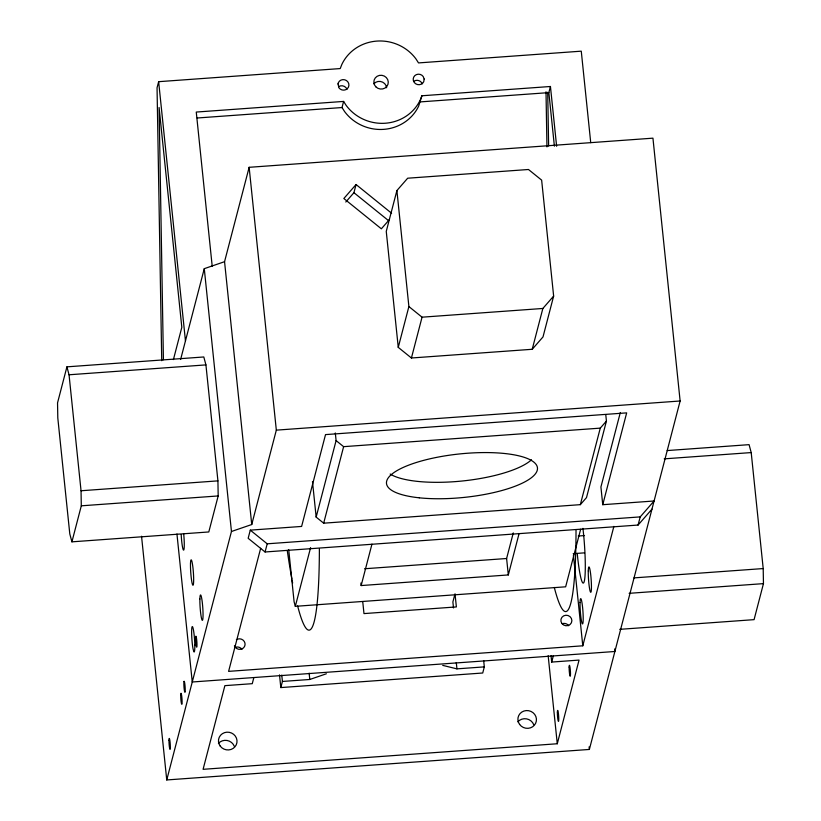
<?xml version="1.0" encoding="UTF-8"?>
<svg xmlns="http://www.w3.org/2000/svg" width="821" height="821" viewBox="0 0 821 821"><rect width="100%" height="100%" fill="white"/><g stroke="black" fill="none" stroke-linecap="round" stroke-linejoin="round"><path stroke-width="1.23" d="M66.922 366.843L57.542 402.865L57.798 417.94L69.795 533.917L71.92 541.839L208.801 531.957L218.181 495.946L217.924 480.87L205.927 364.893L203.803 356.971L66.922 366.843L69.046 374.776L81.043 490.753L81.3 505.818L71.92 541.839M590.73 142.659L581.268 51.169L418.515 62.919L415.99 58.958A43.113 41.05 14.6 0 0 341.895 64.305L340.212 68.574L158.648 81.679L157.047 87.796L161.737 360.696M173.416 359.577L181.821 327.312L159.089 107.51L163.42 359.721M180.61 359.495L204.275 268.662L224.554 261.694L249.143 167.31L652.941 138.164L680.127 400.997L589.365 749.44L166.745 779.95L141.54 536.246M166.745 779.95L231.46 531.495L204.275 268.662M556.628 146.261L550.439 86.492L421.922 95.77L418.638 106.155A43.113 41.05 14.6 0 1 344.553 111.502L342.018 107.541L343.609 101.424L196.26 112.056L212.229 266.415M638.081 525.05L640.206 516.891L654.08 500.995L602.747 504.699L626.669 412.871L325.526 434.607L301.615 526.435L250.282 530.14L248.158 538.299L265.08 551.979L638.081 525.05L651.956 509.153M231.46 531.495L251.739 524.527L276.328 430.142L249.143 167.31M260.668 548.274L228.607 671.362L582.787 645.799L613.882 526.394M345.795 202.017L353.933 192.699L356.057 184.53L391.586 213.234M265.08 551.979L267.205 543.81L250.282 530.14M253.853 677.551L252.263 683.677L224.882 685.648L203.085 769.318L557.274 743.754L579.062 660.084L551.691 662.065L551.024 655.681M396.892 190.575L386.26 231.389L398.257 347.365L411.424 357.997L532.224 349.284L543.009 336.918L553.641 296.104L541.644 180.127L528.478 169.495L407.678 178.208L396.892 190.575L408.889 306.551L398.257 347.365M605.775 414.718L606.432 421.07L586.502 497.598L580.334 504.658L323.679 523.182L316.157 517.107L336.097 440.579L335.307 432.965M580.642 529.268L565.648 586.81L295.314 606.329L310.615 547.556M483.661 660.566L484.318 666.878L482.727 673.004L280.823 687.577L282.414 681.451L281.767 675.139M323.679 523.182L343.619 446.665L336.097 440.579M411.424 357.997L422.056 317.183L408.889 306.551M519.098 533.496L508.312 574.936L361.158 585.558L371.954 544.118M554.391 146.189L548.849 92.619L550.439 86.492M454.711 594.948L452.884 601.947L453.51 607.92M532.224 349.284L542.855 308.47L553.641 296.104M508.312 574.936L506.608 558.506L513.279 532.911M580.334 504.658L600.274 428.131L606.432 421.07M551.691 662.065L553.282 655.938M620.317 412.542L600.921 486.997L602.747 504.699M667.206 450.565L749.08 444.654L751.205 452.576L763.202 568.563L763.458 583.628L754.078 619.65L619.752 629.338M421.922 95.77L420.229 100.029A43.113 41.05 14.6 0 1 346.144 105.375L343.609 101.424M356.057 184.53L343.845 198.518L381.355 228.813L389.493 219.484M282.414 681.451L309.794 679.48L326.389 673.774M197.204 117.998L342.018 107.541M420.321 101.896L548.849 92.619M422.056 317.183L542.855 308.47M69.046 374.776L205.927 364.893M276.328 430.142L680.127 400.997M343.619 446.665L600.274 428.131M81.043 490.753L217.924 480.87M664.21 458.857L751.205 452.576M81.3 505.818L218.181 495.946M267.205 543.81L640.206 516.891M578.21 536.021L584.511 535.569M573.202 553.662L584.542 552.851M364.534 568.758L506.608 558.506M633.986 577.881L763.202 568.563M629.132 593.326L763.458 583.628M442.735 665.379L456.938 668.858L484.318 666.878M353.933 192.699L388.477 220.592M422.261 83.834L421.584 82.603A5.521 5.254 14.6 0 0 413.907 81.217M295.314 606.329L294.103 601.793L288.705 549.649M614.611 648.939L614.878 651.494L192.258 681.994L176.946 533.989M573.417 555.212L582.787 645.799M589.098 746.894L589.365 749.44M548.161 655.712L557.274 743.754M455.019 593.788L456.373 606.924L363.98 613.595L362.738 601.649M456.291 662.537L456.938 668.858M360.901 583.033L361.158 585.558M312.483 481.547L316.157 517.107M309.137 673.158L309.794 679.48M279.509 674.883L280.823 687.577M224.554 261.694L251.739 524.527M158.648 81.679L185.454 340.9M547.71 92.28L548.633 146.046M546.006 91.788L546.95 146.887M319.379 548.951A192.668 19.755 85.9 0 1 297.633 605.949M292.635 583.043A192.668 19.755 85.9 0 1 292.153 580.468M291.907 579.164A192.668 19.755 85.9 0 1 287.237 550.409M576.024 530.428A192.668 19.755 85.9 0 1 554.288 587.426M582.931 528.365A38.628 3.961 85.9 0 1 584.378 580.909A38.628 3.961 85.9 0 1 577.255 553.498M562.313 623.693A5.521 5.254 14.6 0 1 568.717 625.694M236.366 639.733A5.521 5.254 14.6 0 1 244.309 641.509A5.521 5.254 14.6 0 1 241.959 648.898A5.521 5.254 14.6 0 1 234.426 645.84M235.504 647.276A5.521 5.254 14.6 0 1 241.918 649.288M181.205 534.615A12.767 1.314 85.9 0 0 182.878 548.695A12.767 1.314 85.9 0 0 184.263 546.068L184.273 543.348A12.767 1.314 85.9 0 0 183.668 533.65M338.621 86.657A5.521 5.254 14.6 0 1 346.975 89.263M373.883 83.783A7.245 6.896 14.6 0 1 386.66 87.775M218.437 743.416A9.308 8.867 14.6 0 1 234.303 746.279M517.866 721.803A9.308 8.867 14.6 0 1 533.732 724.666M531.485 459.791A75.881 21.849 -5.9 0 1 461.833 481.044A75.881 21.849 -5.9 0 1 390.17 474.035M194.803 645.203L194.803 647.913A12.767 1.314 85.9 0 1 193.818 651.689L192.997 648.621A12.767 1.314 85.9 0 1 191.642 633.35A12.767 1.314 85.9 0 1 192.627 626.864L193.027 628.014A12.767 1.314 85.9 0 1 194.803 645.203M337.995 83.906L338.95 87.857A5.521 5.254 14.6 0 0 347.355 88.658A5.521 5.254 14.6 0 0 346.524 80.602A5.521 5.254 14.6 0 0 338.406 82.603L337.995 83.906M424.18 79.062L423.718 81.741A5.521 5.254 14.6 0 1 415.6 83.732A5.521 5.254 14.6 0 1 414.769 75.676A5.521 5.254 14.6 0 1 423.174 76.486L424.18 79.062M184.027 681.481L183.925 682.025A5.521 0.564 85.9 0 0 184.191 689.106A5.521 0.564 85.9 0 0 185.105 691.99A5.521 0.564 85.9 0 0 184.992 685.412L184.848 684.078A5.521 0.564 85.9 0 0 184.027 681.481M588.277 570.975A12.767 1.314 85.9 0 0 590.463 592.023A12.767 1.314 85.9 0 0 590.843 575.839A12.767 1.314 85.9 0 0 588.277 570.975M561.903 623.478A5.521 5.254 14.6 0 0 571.395 622.79A5.521 5.254 14.6 0 0 565.833 615.247A5.521 5.254 14.6 0 0 561.903 623.478M199.883 599.002A12.767 1.314 85.9 0 0 202.058 620.06A12.767 1.314 85.9 0 0 202.448 603.866A12.767 1.314 85.9 0 0 199.883 599.002M190.493 563.894A12.767 1.314 85.9 0 0 192.668 584.952A12.767 1.314 85.9 0 0 193.058 568.758A12.767 1.314 85.9 0 0 190.493 563.894M195.614 637.968A5.521 0.564 85.9 0 0 196.558 647.071A5.521 0.564 85.9 0 0 196.722 640.072A5.521 0.564 85.9 0 0 195.614 637.968M580.047 602.604A12.767 1.314 85.9 0 0 582.222 623.652A12.767 1.314 85.9 0 0 582.602 607.468A12.767 1.314 85.9 0 0 580.047 602.604M375.802 86.78A7.245 6.896 14.6 0 0 387.974 84.327A7.245 6.896 14.6 0 0 379.415 75.399A7.245 6.896 14.6 0 0 375.802 86.78M168.982 740.203A5.521 0.564 85.9 0 0 169.926 749.316A5.521 0.564 85.9 0 0 170.091 742.307A5.521 0.564 85.9 0 0 168.982 740.203M557.387 712.176A5.521 0.564 85.9 0 0 558.321 721.279A5.521 0.564 85.9 0 0 558.496 714.28A5.521 0.564 85.9 0 0 557.387 712.176M220.202 746.073A9.308 8.867 14.6 0 0 236.202 744.914A9.308 8.867 14.6 0 0 226.832 732.188A9.308 8.867 14.6 0 0 220.202 746.073M519.631 724.461A9.308 8.867 14.6 0 0 535.631 723.301A9.308 8.867 14.6 0 0 526.261 710.576A9.308 8.867 14.6 0 0 519.631 724.461M180.723 695.11A5.521 0.564 85.9 0 0 181.667 704.213A5.521 0.564 85.9 0 0 181.841 697.214A5.521 0.564 85.9 0 0 180.723 695.11M569.127 667.073A5.521 0.564 85.9 0 0 570.072 676.176A5.521 0.564 85.9 0 0 570.236 669.177A5.521 0.564 85.9 0 0 569.127 667.073M419.274 497.813A75.881 21.849 -5.9 0 0 537.262 470.228A75.881 21.849 -5.9 0 0 429.393 458.939A75.881 21.849 -5.9 0 0 419.274 497.813"/></g></svg>
